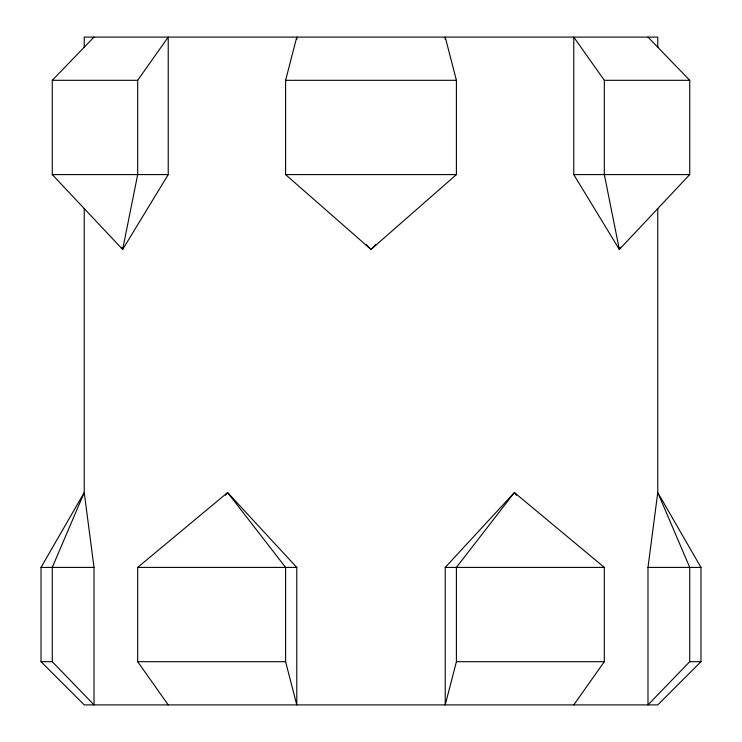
<?xml version="1.0" encoding="UTF-8"?>
<svg xmlns="http://www.w3.org/2000/svg" width="742" height="742" viewBox="0 0 742 742"><rect width="100%" height="100%" fill="white"/><g stroke="black" fill="none" stroke-linecap="round" stroke-linejoin="round"><path stroke-width="1.11" d="M84.236 208.623L84.236 492.549L41.033 567.407L41.033 661.688L84.236 704.9L657.764 704.9L700.967 661.688L700.967 567.407L657.764 492.549L689.726 567.407L689.726 661.688L647.989 704.9L647.989 567.407L657.764 492.549L657.764 208.623M445.219 39.409L445.219 37.1L456.404 80.312L456.404 174.593L371 249.451L285.596 174.593L285.596 80.312L296.781 37.1L296.781 39.409M516.525 495.257L514.382 492.549L456.404 567.407L456.404 661.688L445.219 704.9L445.219 567.407L514.382 492.549L604.322 567.407L604.322 661.688L573.77 704.9M620.164 247.309L619.338 249.451L573.77 174.593L573.77 37.1L604.322 80.312L604.322 174.593L619.338 249.451L689.726 174.593L689.726 80.312L647.989 37.1M121.836 247.309L122.662 249.451L137.678 174.593L137.678 80.312L168.23 37.1L168.23 174.593L122.662 249.451L52.274 174.593L52.274 80.312L94.011 37.1M225.475 495.257L227.618 492.549L296.781 567.407L296.781 704.9L285.596 661.688L285.596 567.407L227.618 492.549L137.678 567.407L137.678 661.688L168.23 704.9M375.897 244.508L371 249.451L366.103 244.508M52.274 80.312L137.678 80.312M285.596 80.312L456.404 80.312M604.322 80.312L689.726 80.312M52.274 174.593L168.23 174.593M285.596 174.593L456.404 174.593M573.77 174.593L689.726 174.593M41.033 567.407L94.011 567.407L94.011 704.9L52.274 661.688L52.274 567.407L84.236 492.549L94.011 567.407M137.678 567.407L296.781 567.407M445.219 567.407L604.322 567.407M647.989 567.407L700.967 567.407M41.033 661.688L52.274 661.688M137.678 661.688L285.596 661.688M456.404 661.688L604.322 661.688M689.726 661.688L700.967 661.688M657.764 47.534L657.764 37.1L84.236 37.1L84.236 47.534"/></g></svg>
